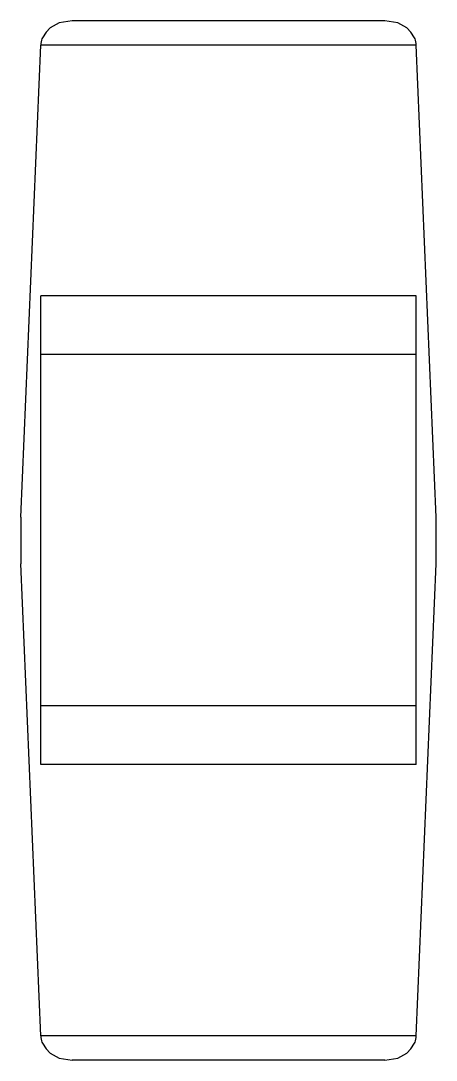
# Model space of a CAD drawing. Extents: x 64.69 to 66.29, y 48.01 to 52.01.
import ezdxf

# ---------------------------------------------------------------- set-up
doc = ezdxf.new("R2010")
doc.units = 0
doc.layers.get('0').update_dxf_attribs({"linetype": 'CONTINUOUS'})

msp = doc.modelspace()

# ---------------------------------------------------------------- linework, layer by layer
for p, q in [((64.8411, 52.0044), (64.8055, 51.9849)), ((64.8901, 52.0124), (64.8411, 52.0044)), ((66.0928, 52.0124), (64.8901, 52.0124)), ((66.1418, 52.0044), (66.0928, 52.0124)), ((66.1774, 51.9849), (66.1418, 52.0044)), ((64.6933, 50.1019), (64.7705, 51.9185)), ((66.2124, 51.9185), (64.7705, 51.9185)), ((66.2896, 50.1019), (66.2124, 51.9185)), ((66.2132, 50.9537), (64.7697, 50.9537)), ((64.7697, 49.1509), (64.7697, 50.9537)), ((66.2132, 49.1509), (66.2132, 50.9537)), ((66.2132, 50.7284), (64.7697, 50.7284)), ((64.6933, 50.1019), (64.6933, 49.9227)), ((66.2896, 49.9227), (66.2896, 50.1019)), ((64.7705, 48.1061), (64.6933, 49.9227)), ((66.2124, 48.1061), (66.2896, 49.9227)), ((66.2132, 49.3762), (64.7697, 49.3762)), ((66.2132, 49.1509), (64.7697, 49.1509)), ((66.2124, 48.1061), (64.7705, 48.1061)), ((64.8055, 48.0397), (64.8411, 48.0202)), ((64.8411, 48.0202), (64.8901, 48.0122)), ((66.0928, 48.0122), (64.8901, 48.0122)), ((66.0928, 48.0122), (66.1418, 48.0202)), ((66.1418, 48.0202), (66.1774, 48.0397))]:
    msp.add_line(p, q)
for points in [[(64.8055, 51.9849), (64.7902, 51.9691), (64.7762, 51.947)], [(66.2067, 51.947), (66.1927, 51.9691), (66.1774, 51.9849)], [(64.7762, 51.947), (64.7742, 51.9425), (64.7727, 51.9373), (64.7715, 51.9314), (64.7708, 51.925), (64.7705, 51.9185)], [(66.2124, 51.9185), (66.2121, 51.925), (66.2114, 51.9314), (66.2102, 51.9373), (66.2087, 51.9425), (66.2067, 51.947)], [(64.7705, 48.1061), (64.7708, 48.0996), (64.7715, 48.0932), (64.7727, 48.0873), (64.7742, 48.0821), (64.7762, 48.0776)], [(66.2067, 48.0776), (66.2087, 48.0821), (66.2102, 48.0873), (66.2114, 48.0932), (66.2121, 48.0996), (66.2124, 48.1061)], [(64.7762, 48.0776), (64.7902, 48.0555), (64.8055, 48.0397)], [(66.1774, 48.0397), (66.1927, 48.0555), (66.2067, 48.0776)]]:
    msp.add_lwpolyline(points)

doc.saveas('drawing.dxf')
